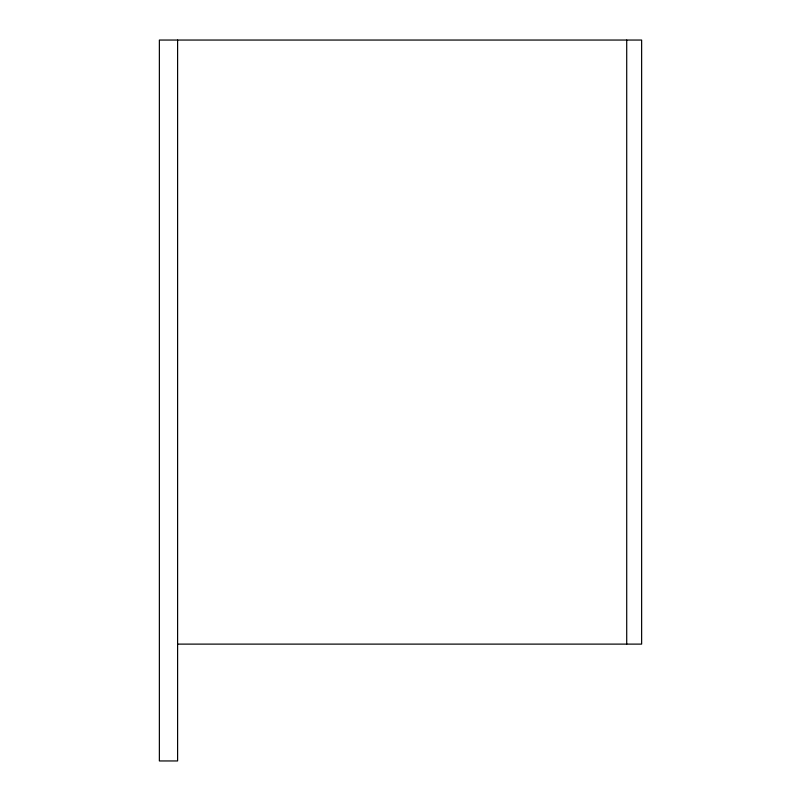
<?xml version="1.0" encoding="UTF-8"?>
<svg xmlns="http://www.w3.org/2000/svg" width="801" height="801" viewBox="0 0 801 801"><rect width="100%" height="100%" fill="white"/><g stroke="black" fill="none" stroke-linecap="round" stroke-linejoin="round"><path stroke-width="1.2" d="M177.602 644.114L641.631 644.114L641.631 40.05L159.369 40.05L159.369 760.95L177.602 760.95L177.602 40.05M626.712 40.05L626.712 644.114"/></g></svg>
